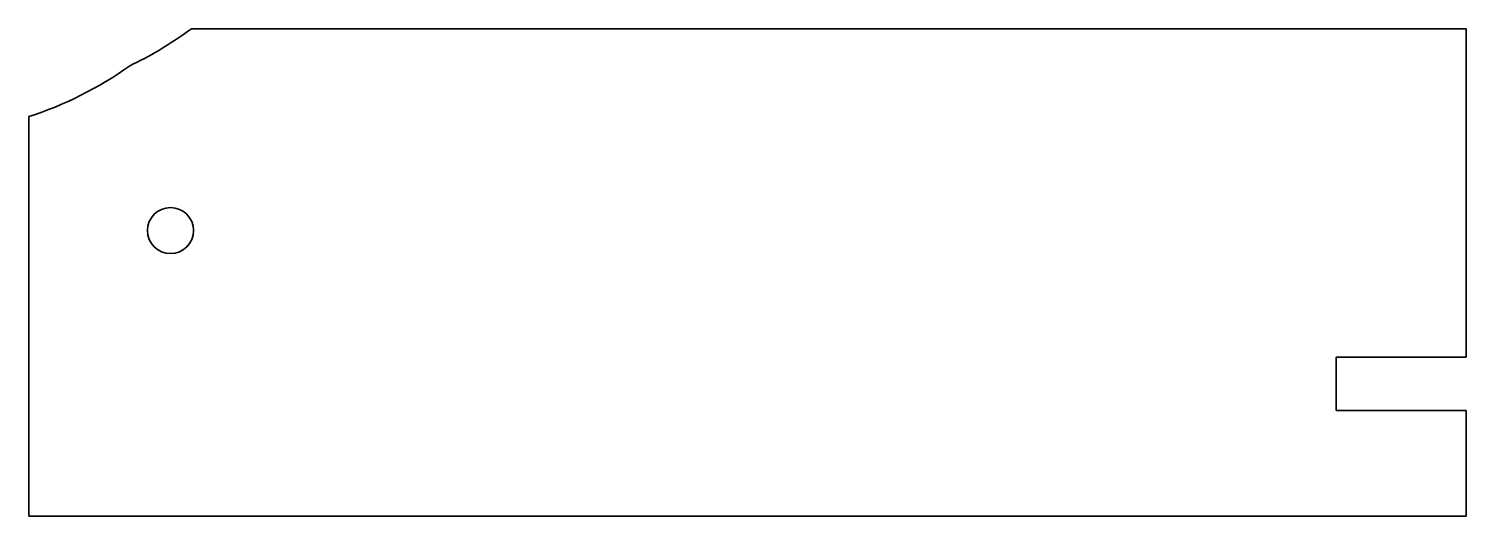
# Model space of a CAD drawing. Extents: x 144 to 276, y 126 to 171.
import ezdxf

# ---------------------------------------------------------------- set-up
doc = ezdxf.new("R2010")
doc.units = 0

msp = doc.modelspace()

# ---------------------------------------------------------------- linework, layer by layer
at = {"color": 7, "lineweight": 35}
for p, q in [((275.610596, 170.775482), (159.237793, 170.775482)), ((275.610596, 140.775482), (275.610596, 170.775482)), ((144.390381, 162.745209), (144.390381, 126.223518)), ((144.390381, 126.223518), (275.610596, 126.223518))]:
    msp.add_line(p, q, dxfattribs=at)
at = {"color": 7, "lineweight": 35, "ltscale": 0.296631}
for p, q in [((263.745361, 140.775482), (275.610596, 140.775482)), ((275.610596, 135.875473), (263.745361, 135.875473))]:
    msp.add_line(p, q, dxfattribs=at)
at = {"color": 7, "lineweight": 35, "ltscale": 0.1225}
msp.add_line((263.745361, 135.875473), (263.745361, 140.775482), dxfattribs=at)
at = {"color": 7, "lineweight": 35, "ltscale": 0.241299}
msp.add_line((275.610596, 126.223518), (275.610596, 135.875473), dxfattribs=at)
at = {"color": 7, "lineweight": 35}
msp.add_circle((157.331543, 152.332153), 2.1, dxfattribs=at)
for centre, radius, start, end in [((139.12207, 197.876755), 33.75092, 300.514872, 306.584376), ((139.077148, 197.931946), 33.821359, 295.465907, 300.532917), ((139.076904, 197.932404), 33.821913, 295.466037, 300.532965), ((133.857422, 195.02951), 33.972602, 300.526599, 302.041207)]:
    msp.add_arc(centre, radius, start, end, dxfattribs=at)
msp.add_ellipse((144.003174, 177.822693), major_axis=(18.78833, 11.078491), ratio=0.641744, start_param=4.369909917, end_param=4.8498048738, dxfattribs=at)

doc.saveas('drawing.dxf')
